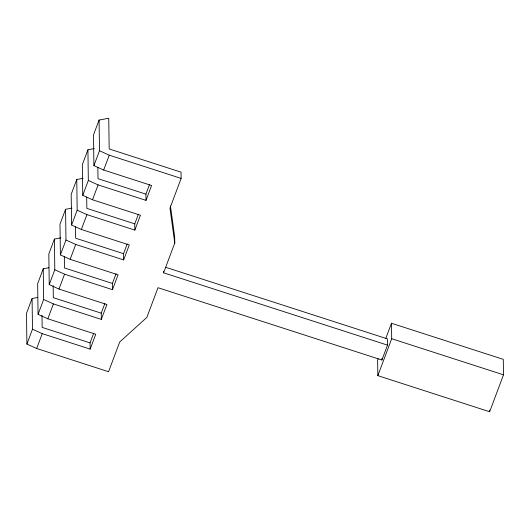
<?xml version="1.0" encoding="UTF-8"?>
<svg xmlns="http://www.w3.org/2000/svg" width="530" height="530" viewBox="0 0 530 530"><rect width="100%" height="100%" fill="white"/><g stroke="black" fill="none" stroke-linecap="round" stroke-linejoin="round"><path stroke-width="0.79" d="M37.723 297.462L32.078 298.516L26.5 313.376L26.911 344.063L36.669 348.501L108.557 371.716L119.714 341.989L146.843 317.43L158 287.71L381.911 360.016L387.503 345.123L387.417 338.882L165.864 267.339M48.879 267.743L43.235 268.79L37.657 283.649L38.067 314.343L47.826 318.782L95.745 334.251L90.166 349.111L42.248 333.642L32.489 329.203L32.078 298.516M60.844 237.871L54.398 239.07L48.82 253.93L49.23 284.623L58.989 289.055L106.901 304.531L101.323 319.391L53.411 303.915L43.652 299.483L43.235 268.79M72.014 208.118L65.568 209.323L59.976 224.21L60.387 254.903L70.145 259.336L118.057 274.812L112.479 289.671L64.567 274.195L54.809 269.763L54.398 239.07M83.21 178.292L76.764 179.498L71.186 194.358L71.596 225.051L81.355 229.483L129.267 244.959L123.649 259.919L75.737 244.449L65.978 240.01L65.568 209.323M94.367 148.572L87.92 149.778L82.342 164.638L82.753 195.331L92.511 199.764L140.423 215.233L134.845 230.093L86.933 214.623L77.175 210.191L76.764 179.498M387.503 345.123L163.591 272.817L174.768 243.045L169.978 208.118L181.134 178.398L181.048 172.157L109.167 148.943L108.749 118.25L99.077 120.058L93.499 134.918L93.909 165.605L103.668 170.044L151.587 185.513L146.008 200.373L98.09 184.904L88.331 180.465L87.92 149.778M26.911 344.063L32.489 329.203M38.067 314.343L43.652 299.483M49.23 284.623L54.809 269.763M60.387 254.903L65.978 240.01M71.596 225.051L77.175 210.191M82.753 195.331L88.331 180.465M93.909 165.605L99.494 150.745L99.077 120.058M36.669 348.501L42.248 333.642M47.826 318.782L53.411 303.915M58.989 289.055L64.567 274.195M70.145 259.336L75.737 244.449M81.355 229.483L86.933 214.623M92.511 199.764L98.09 184.904M103.668 170.044L109.253 155.184L99.494 150.745M90.166 349.111L90.073 342.87L93.704 333.211M101.323 319.391L101.237 313.151L104.861 303.491M112.479 289.671L112.393 283.431L116.017 273.772M123.649 259.919L123.563 253.685L127.213 243.952M134.845 230.093L134.759 223.859L138.383 214.2M146.008 200.373L145.916 194.139L149.546 184.48M378.201 358.638L377.625 360.175L377.837 375.644L489.641 411.75L503.5 374.823L503.281 359.353L391.484 323.254L385.708 338.637M377.837 375.644L391.703 338.723L391.484 323.254M109.253 155.184L181.134 178.398M145.916 194.139L98.004 178.663L97.851 167.354M134.759 223.859L86.847 208.383L86.695 197.081M391.703 338.723L503.5 374.823M123.563 253.685L75.651 238.208L75.498 226.9M112.393 283.431L64.481 267.961L64.329 256.652M101.237 313.151L53.318 297.681L53.159 285.564M90.073 342.87L42.161 327.401L42.002 315.284M170.448 205.938L174.681 236.804L174.768 243.045M489.614 410.121L489.641 411.75M381.892 358.452L381.911 360.016M163.571 271.261L163.591 272.817"/></g></svg>
